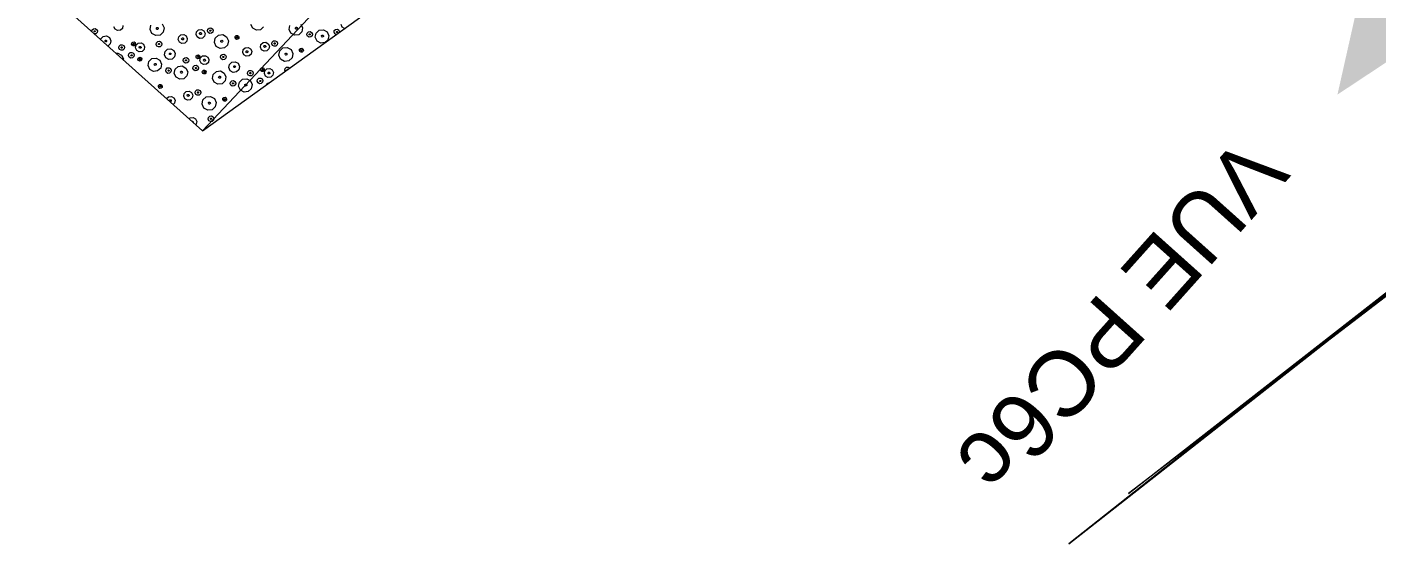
# Model space of a CAD drawing. Header units: metres. Extents: x -2858 to 512, y -1995 to 1252.
# Drawn here: x -957.18 to -919.05, y -933.56 to -918.96 of the extents above; entities that cross this region are included whole.
import ezdxf
from ezdxf.enums import TextEntityAlignment as Align

# ---------------------------------------------------------------- set-up
doc = ezdxf.new("R2010")
doc.units = ezdxf.units.M
for name, color, linetype in [('Calque commun', 7, 'Continuous'), ('Calque11', 7, 'Continuous'), ('Textes', 7, 'Continuous')]:
    doc.layers.add(name, color=color, linetype=linetype)
doc.styles.add('Arial32', font='arial.ttf', dxfattribs={"height": 1.84314})

# ---------------------------------------------------------------- blocks, each defined once
blk = doc.blocks.new('geometrebondepartleger')
at = {"layer": 'Calque11', "color": 7, "linetype": 'Continuous', "lineweight": 9}
blk.add_polyline3d([(109.303, 154.801, 79), (116.543, 153.491, 79), (137.209, 149.805, 79), (145.314, 148.376, 79), (151.456, 147.233, 79), (157.568, 146.073, 79), (174.591, 142.849, 79), (158.195, 145.801, 79), (170.264, 143.668, 79), (176.772, 142.544, 79), (161.47, 145.252, 79), (170.264, 143.668, 79)], dxfattribs=at)
blk = doc.blocks.new('pattern')
at = {"layer": 'Calque commun', "color": 54, "linetype": 'Continuous', "lineweight": 9}
for p, q in [((109.356, 106.19), (109.325, 106.118)), ((109.334, 106.271), (109.339, 106.267)), ((109.339, 106.267), (109.356, 106.19)), ((109.481, 106.176), (109.5, 106.221)), ((109.491, 106.128), (109.481, 106.176)), ((109.529, 106.095), (109.491, 106.128)), ((109.5, 106.221), (109.517, 106.231)), ((109.578, 106.09), (109.529, 106.095)), ((109.542, 106.174), (109.546, 106.183)), ((109.544, 106.164), (109.542, 106.174)), ((109.552, 106.157), (109.544, 106.164)), ((109.546, 106.183), (109.555, 106.189)), ((109.562, 106.156), (109.552, 106.157)), ((109.555, 106.189), (109.565, 106.188)), ((109.571, 106.161), (109.562, 106.156)), ((109.565, 106.188), (109.573, 106.181)), ((109.575, 106.171), (109.571, 106.161)), ((109.573, 106.181), (109.575, 106.171)), ((109.62, 106.115), (109.578, 106.09)), ((109.64, 106.161), (109.62, 106.115)), ((109.63, 106.206), (109.64, 106.161)), ((109.744, 105.962), (109.791, 106.071)), ((109.791, 106.071), (109.893, 106.131)), ((109.893, 106.131), (110.011, 106.12)), ((110.011, 106.12), (110.1, 106.041)), ((110.1, 106.041), (110.126, 105.925)), ((109.769, 105.846), (109.744, 105.962)), ((109.858, 105.767), (109.769, 105.846)), ((109.976, 105.756), (109.858, 105.767)), ((109.889, 105.947), (109.896, 105.963)), ((109.893, 105.931), (109.889, 105.947)), ((109.906, 105.919), (109.893, 105.931)), ((109.896, 105.963), (109.911, 105.972)), ((109.923, 105.917), (109.906, 105.919)), ((109.911, 105.972), (109.928, 105.971)), ((109.938, 105.926), (109.923, 105.917)), ((109.928, 105.971), (109.941, 105.959)), ((109.945, 105.942), (109.938, 105.926)), ((109.941, 105.959), (109.945, 105.942)), ((110.079, 105.816), (109.976, 105.756)), ((110.047, 105.649), (110.067, 105.695)), ((110.058, 105.601), (110.047, 105.649)), ((110.067, 105.695), (110.109, 105.72)), ((110.126, 105.925), (110.079, 105.816)), ((110.109, 105.72), (110.158, 105.715)), ((110.109, 105.644), (110.113, 105.654)), ((110.111, 105.634), (110.109, 105.644)), ((110.119, 105.627), (110.111, 105.634)), ((110.113, 105.654), (110.122, 105.659)), ((110.13, 105.626), (110.119, 105.627)), ((110.122, 105.659), (110.133, 105.658)), ((110.138, 105.631), (110.13, 105.626)), ((110.133, 105.658), (110.14, 105.651)), ((110.143, 105.641), (110.138, 105.631)), ((110.14, 105.651), (110.143, 105.641)), ((110.158, 105.715), (110.195, 105.682)), ((110.206, 105.634), (110.187, 105.589)), ((110.195, 105.682), (110.206, 105.634)), ((110.558, 105.774), (110.572, 105.806)), ((110.566, 105.74), (110.558, 105.774)), ((110.592, 105.717), (110.566, 105.74)), ((110.572, 105.806), (110.602, 105.823)), ((110.626, 105.714), (110.592, 105.717)), ((110.596, 105.771), (110.6, 105.781)), ((110.598, 105.761), (110.596, 105.771)), ((110.606, 105.754), (110.598, 105.761)), ((110.6, 105.781), (110.609, 105.786)), ((110.602, 105.823), (110.636, 105.82)), ((110.616, 105.753), (110.606, 105.754)), ((110.609, 105.786), (110.619, 105.785)), ((110.625, 105.758), (110.616, 105.753)), ((110.619, 105.785), (110.627, 105.778)), ((110.629, 105.768), (110.625, 105.758)), ((110.656, 105.731), (110.626, 105.714)), ((110.627, 105.778), (110.629, 105.768)), ((110.636, 105.82), (110.662, 105.797)), ((110.67, 105.763), (110.656, 105.731)), ((110.662, 105.797), (110.67, 105.763)), ((110.795, 105.538), (110.844, 105.651)), ((110.844, 105.651), (110.95, 105.714)), ((110.95, 105.714), (111.073, 105.702)), ((111.073, 105.702), (111.166, 105.621)), ((111.203, 105.855), (111.205, 105.86)), ((111.214, 105.807), (111.203, 105.855)), ((111.251, 105.774), (111.214, 105.807)), ((111.3, 105.769), (111.251, 105.774)), ((111.268, 105.84), (111.266, 105.846)), ((111.275, 105.833), (111.268, 105.84)), ((111.286, 105.832), (111.275, 105.833)), ((111.295, 105.837), (111.286, 105.832)), ((111.296, 105.84), (111.295, 105.837)), ((111.343, 105.795), (111.3, 105.769)), ((111.356, 105.826), (111.343, 105.795)), ((111.608, 105.596), (111.676, 105.636)), ((111.676, 105.636), (111.755, 105.629)), ((111.755, 105.629), (111.815, 105.576)), ((111.911, 105.701), (111.91, 105.704)), ((111.937, 105.678), (111.911, 105.701)), ((111.971, 105.675), (111.937, 105.678)), ((111.991, 105.687), (111.971, 105.675)), ((110.095, 105.568), (110.058, 105.601)), ((110.072, 105.264), (110.119, 105.373)), ((110.144, 105.563), (110.095, 105.568)), ((110.119, 105.373), (110.221, 105.433)), ((110.187, 105.589), (110.144, 105.563)), ((110.217, 105.25), (110.224, 105.265)), ((110.221, 105.233), (110.217, 105.25)), ((110.221, 105.433), (110.34, 105.422)), ((110.224, 105.265), (110.239, 105.274)), ((110.239, 105.274), (110.256, 105.273)), ((110.256, 105.273), (110.269, 105.261)), ((110.269, 105.261), (110.273, 105.244)), ((110.34, 105.422), (110.428, 105.343)), ((110.428, 105.343), (110.454, 105.227)), ((110.821, 105.417), (110.795, 105.538)), ((110.914, 105.335), (110.821, 105.417)), ((111.037, 105.324), (110.914, 105.335)), ((110.956, 105.522), (110.963, 105.538)), ((110.96, 105.505), (110.956, 105.522)), ((110.972, 105.494), (110.96, 105.505)), ((110.963, 105.538), (110.978, 105.547)), ((110.99, 105.492), (110.972, 105.494)), ((110.978, 105.547), (110.995, 105.545)), ((111.005, 105.501), (110.99, 105.492)), ((110.995, 105.545), (111.008, 105.534)), ((111.011, 105.517), (111.005, 105.501)), ((111.008, 105.534), (111.011, 105.517)), ((111.144, 105.387), (111.037, 105.324)), ((111.193, 105.5), (111.144, 105.387)), ((111.166, 105.621), (111.193, 105.5)), ((111.577, 105.523), (111.608, 105.596)), ((111.594, 105.446), (111.577, 105.523)), ((111.653, 105.394), (111.594, 105.446)), ((111.732, 105.386), (111.653, 105.394)), ((111.677, 105.516), (111.684, 105.531)), ((111.681, 105.499), (111.677, 105.516)), ((111.694, 105.487), (111.681, 105.499)), ((111.684, 105.531), (111.699, 105.54)), ((111.711, 105.486), (111.694, 105.487)), ((111.699, 105.54), (111.716, 105.539)), ((111.701, 105.318), (111.715, 105.349)), ((111.708, 105.284), (111.701, 105.318)), ((111.734, 105.261), (111.708, 105.284)), ((111.726, 105.494), (111.711, 105.486)), ((111.715, 105.349), (111.744, 105.367)), ((111.716, 105.539), (111.729, 105.527)), ((111.733, 105.51), (111.726, 105.494)), ((111.729, 105.527), (111.733, 105.51)), ((111.8, 105.426), (111.732, 105.386)), ((111.769, 105.258), (111.734, 105.261)), ((111.737, 105.317), (111.741, 105.327)), ((111.739, 105.307), (111.737, 105.317)), ((111.747, 105.3), (111.739, 105.307)), ((111.741, 105.327), (111.75, 105.332)), ((111.744, 105.367), (111.779, 105.364)), ((111.757, 105.299), (111.747, 105.3)), ((111.75, 105.332), (111.76, 105.331)), ((111.766, 105.305), (111.757, 105.299)), ((111.76, 105.331), (111.768, 105.324)), ((111.77, 105.314), (111.766, 105.305)), ((111.768, 105.324), (111.77, 105.314)), ((111.799, 105.275), (111.769, 105.258)), ((111.779, 105.364), (111.805, 105.341)), ((111.812, 105.307), (111.799, 105.275)), ((111.832, 105.499), (111.8, 105.426)), ((111.805, 105.341), (111.812, 105.307)), ((111.815, 105.576), (111.832, 105.499)), ((111.956, 105.485), (111.976, 105.53)), ((111.967, 105.437), (111.956, 105.485)), ((112.004, 105.404), (111.967, 105.437)), ((111.976, 105.53), (112.019, 105.555)), ((112.053, 105.399), (112.004, 105.404)), ((112.017, 105.483), (112.021, 105.492)), ((112.02, 105.472), (112.017, 105.483)), ((112.019, 105.555), (112.068, 105.551)), ((112.027, 105.466), (112.02, 105.472)), ((112.021, 105.492), (112.03, 105.497)), ((112.038, 105.465), (112.027, 105.466)), ((112.03, 105.497), (112.041, 105.496)), ((112.047, 105.47), (112.038, 105.465)), ((112.041, 105.496), (112.048, 105.49)), ((112.051, 105.479), (112.047, 105.47)), ((112.048, 105.49), (112.051, 105.479)), ((112.096, 105.424), (112.053, 105.399)), ((112.068, 105.551), (112.105, 105.518)), ((112.116, 105.47), (112.096, 105.424)), ((112.105, 105.518), (112.116, 105.47)), ((112.219, 105.271), (112.266, 105.379)), ((112.245, 105.155), (112.219, 105.271)), ((112.266, 105.379), (112.369, 105.44)), ((112.365, 105.256), (112.371, 105.272)), ((112.368, 105.239), (112.365, 105.256)), ((112.369, 105.44), (112.487, 105.428)), ((112.371, 105.272), (112.386, 105.281)), ((112.386, 105.281), (112.404, 105.279)), ((112.404, 105.279), (112.417, 105.268)), ((112.42, 105.251), (112.413, 105.235)), ((112.417, 105.268), (112.42, 105.251)), ((112.487, 105.428), (112.576, 105.35)), ((112.576, 105.35), (112.602, 105.234)), ((110.234, 105.221), (110.221, 105.233)), ((110.251, 105.22), (110.234, 105.221)), ((110.266, 105.228), (110.251, 105.22)), ((110.273, 105.244), (110.266, 105.228)), ((110.407, 105.118), (110.305, 105.058)), ((110.454, 105.227), (110.407, 105.118)), ((110.896, 105.084), (110.916, 105.13)), ((110.907, 105.036), (110.896, 105.084)), ((110.944, 105.003), (110.907, 105.036)), ((110.916, 105.13), (110.959, 105.155)), ((110.993, 104.999), (110.944, 105.003)), ((110.959, 105.155), (111.008, 105.15)), ((110.959, 105.079), (110.963, 105.089)), ((110.961, 105.069), (110.959, 105.079)), ((110.969, 105.062), (110.961, 105.069)), ((110.963, 105.089), (110.972, 105.094)), ((110.979, 105.061), (110.969, 105.062)), ((110.972, 105.094), (110.982, 105.093)), ((110.988, 105.066), (110.979, 105.061)), ((110.982, 105.093), (110.99, 105.086)), ((110.992, 105.076), (110.988, 105.066)), ((110.99, 105.086), (110.992, 105.076)), ((111.036, 105.024), (110.993, 104.999)), ((111.008, 105.15), (111.045, 105.117)), ((111.056, 105.069), (111.036, 105.024)), ((111.045, 105.117), (111.056, 105.069)), ((111.1, 104.947), (111.131, 105.019)), ((111.117, 104.87), (111.1, 104.947)), ((111.176, 104.817), (111.117, 104.87)), ((111.131, 105.019), (111.199, 105.06)), ((111.193, 104.929), (111.2, 104.945)), ((111.196, 104.912), (111.193, 104.929)), ((111.209, 104.901), (111.196, 104.912)), ((111.199, 105.06), (111.278, 105.052)), ((111.2, 104.945), (111.214, 104.954)), ((111.227, 104.899), (111.209, 104.901)), ((111.214, 104.954), (111.232, 104.952)), ((111.242, 104.908), (111.227, 104.899)), ((111.232, 104.952), (111.245, 104.941)), ((111.248, 104.924), (111.242, 104.908)), ((111.245, 104.941), (111.248, 104.924)), ((111.278, 105.052), (111.337, 105)), ((111.355, 104.922), (111.323, 104.85)), ((111.337, 105), (111.355, 104.922)), ((111.978, 105.133), (111.998, 105.178)), ((111.989, 105.085), (111.978, 105.133)), ((112.026, 105.052), (111.989, 105.085)), ((111.998, 105.178), (112.041, 105.203)), ((112.075, 105.047), (112.026, 105.052)), ((112.041, 105.203), (112.09, 105.199)), ((112.041, 105.128), (112.045, 105.137)), ((112.043, 105.118), (112.041, 105.128)), ((112.051, 105.111), (112.043, 105.118)), ((112.045, 105.137), (112.054, 105.143)), ((112.061, 105.11), (112.051, 105.111)), ((112.054, 105.143), (112.064, 105.142)), ((112.07, 105.115), (112.061, 105.11)), ((112.064, 105.142), (112.072, 105.135)), ((112.074, 105.125), (112.07, 105.115)), ((112.072, 105.135), (112.074, 105.125)), ((112.118, 105.072), (112.075, 105.047)), ((112.09, 105.199), (112.127, 105.166)), ((112.138, 105.118), (112.118, 105.072)), ((112.127, 105.166), (112.138, 105.118)), ((112.334, 105.076), (112.245, 105.155)), ((112.452, 105.065), (112.334, 105.076)), ((112.381, 105.228), (112.368, 105.239)), ((112.398, 105.226), (112.381, 105.228)), ((112.413, 105.235), (112.398, 105.226)), ((112.554, 105.125), (112.452, 105.065)), ((112.523, 104.958), (112.542, 105.003)), ((112.533, 104.91), (112.523, 104.958)), ((112.57, 104.877), (112.533, 104.91)), ((112.542, 105.003), (112.585, 105.029)), ((112.602, 105.234), (112.554, 105.125)), ((112.62, 104.872), (112.57, 104.877)), ((112.585, 105.029), (112.634, 105.024)), ((112.585, 104.953), (112.589, 104.962)), ((112.587, 104.943), (112.585, 104.953)), ((112.595, 104.936), (112.587, 104.943)), ((112.589, 104.962), (112.598, 104.968)), ((112.605, 104.935), (112.595, 104.936)), ((112.598, 104.968), (112.608, 104.967)), ((112.614, 104.94), (112.605, 104.935)), ((112.608, 104.967), (112.616, 104.96)), ((112.618, 104.95), (112.614, 104.94)), ((112.616, 104.96), (112.618, 104.95)), ((112.662, 104.897), (112.62, 104.872)), ((112.634, 105.024), (112.671, 104.991)), ((112.682, 104.943), (112.662, 104.897)), ((112.671, 104.991), (112.682, 104.943)), ((113.034, 105.083), (113.048, 105.114)), ((113.041, 105.049), (113.034, 105.083)), ((113.067, 105.026), (113.041, 105.049)), ((113.048, 105.114), (113.077, 105.132)), ((113.102, 105.023), (113.067, 105.026)), ((113.072, 105.08), (113.076, 105.089)), ((113.074, 105.07), (113.072, 105.08)), ((113.082, 105.063), (113.074, 105.07)), ((113.076, 105.089), (113.085, 105.095)), ((113.077, 105.132), (113.112, 105.129)), ((113.092, 105.062), (113.082, 105.063)), ((113.085, 105.095), (113.095, 105.094)), ((113.101, 105.067), (113.092, 105.062)), ((113.095, 105.094), (113.103, 105.087)), ((113.105, 105.077), (113.101, 105.067)), ((113.132, 105.04), (113.102, 105.023)), ((113.103, 105.087), (113.105, 105.077)), ((113.112, 105.129), (113.138, 105.106)), ((113.145, 105.072), (113.132, 105.04)), ((113.138, 105.106), (113.145, 105.072)), ((113.27, 104.847), (113.319, 104.96)), ((113.319, 104.96), (113.426, 105.023)), ((113.426, 105.023), (113.549, 105.011)), ((113.549, 105.011), (113.642, 104.929)), ((113.642, 104.929), (113.668, 104.809)), ((113.679, 105.164), (113.698, 105.209)), ((113.689, 105.116), (113.679, 105.164)), ((113.727, 105.083), (113.689, 105.116)), ((113.698, 105.209), (113.741, 105.234)), ((113.776, 105.078), (113.727, 105.083)), ((113.741, 105.234), (113.79, 105.23)), ((113.741, 105.159), (113.745, 105.168)), ((113.743, 105.149), (113.741, 105.159)), ((113.751, 105.142), (113.743, 105.149)), ((113.745, 105.168), (113.754, 105.174)), ((113.761, 105.141), (113.751, 105.142)), ((113.754, 105.174), (113.764, 105.173)), ((113.77, 105.146), (113.761, 105.141)), ((113.764, 105.173), (113.772, 105.166)), ((113.774, 105.156), (113.77, 105.146)), ((113.772, 105.166), (113.774, 105.156)), ((113.818, 105.103), (113.776, 105.078)), ((113.79, 105.23), (113.827, 105.197)), ((113.838, 105.149), (113.818, 105.103)), ((113.827, 105.197), (113.838, 105.149)), ((114.053, 104.832), (114.084, 104.905)), ((114.084, 104.905), (114.152, 104.945)), ((114.152, 104.945), (114.17, 104.943)), ((110.835, 104.535), (110.954, 104.523)), ((110.954, 104.523), (111.043, 104.445)), ((111.255, 104.81), (111.176, 104.817)), ((111.323, 104.85), (111.255, 104.81)), ((111.54, 104.669), (111.572, 104.742)), ((111.557, 104.592), (111.54, 104.669)), ((111.617, 104.54), (111.557, 104.592)), ((111.572, 104.742), (111.64, 104.782)), ((111.696, 104.532), (111.617, 104.54)), ((111.64, 104.782), (111.719, 104.774)), ((111.641, 104.653), (111.648, 104.669)), ((111.644, 104.636), (111.641, 104.653)), ((111.657, 104.625), (111.644, 104.636)), ((111.648, 104.669), (111.662, 104.678)), ((111.675, 104.623), (111.657, 104.625)), ((111.662, 104.678), (111.68, 104.676)), ((111.69, 104.632), (111.675, 104.623)), ((111.68, 104.676), (111.693, 104.665)), ((111.696, 104.648), (111.69, 104.632)), ((111.693, 104.665), (111.696, 104.648)), ((111.764, 104.572), (111.696, 104.532)), ((111.719, 104.774), (111.778, 104.722)), ((111.795, 104.645), (111.764, 104.572)), ((111.778, 104.722), (111.795, 104.645)), ((112.08, 104.684), (112.117, 104.771)), ((112.1, 104.592), (112.08, 104.684)), ((112.171, 104.529), (112.1, 104.592)), ((112.117, 104.771), (112.199, 104.82)), ((112.266, 104.52), (112.171, 104.529)), ((112.196, 104.673), (112.201, 104.686)), ((112.199, 104.659), (112.196, 104.673)), ((112.199, 104.82), (112.294, 104.811)), ((112.209, 104.65), (112.199, 104.659)), ((112.201, 104.686), (112.213, 104.693)), ((112.223, 104.649), (112.209, 104.65)), ((112.213, 104.693), (112.227, 104.691)), ((112.235, 104.656), (112.223, 104.649)), ((112.227, 104.691), (112.237, 104.682)), ((112.24, 104.669), (112.235, 104.656)), ((112.237, 104.682), (112.24, 104.669)), ((112.348, 104.568), (112.266, 104.52)), ((112.294, 104.811), (112.365, 104.748)), ((112.385, 104.655), (112.348, 104.568)), ((112.365, 104.748), (112.385, 104.655)), ((112.548, 104.573), (112.595, 104.681)), ((112.573, 104.457), (112.548, 104.573)), ((112.595, 104.681), (112.697, 104.742)), ((112.693, 104.558), (112.7, 104.574)), ((112.697, 104.541), (112.693, 104.558)), ((112.697, 104.742), (112.815, 104.731)), ((112.71, 104.53), (112.697, 104.541)), ((112.7, 104.574), (112.715, 104.583)), ((112.727, 104.528), (112.71, 104.53)), ((112.715, 104.583), (112.732, 104.581)), ((112.742, 104.537), (112.727, 104.528)), ((112.732, 104.581), (112.745, 104.57)), ((112.749, 104.553), (112.742, 104.537)), ((112.745, 104.57), (112.749, 104.553)), ((112.815, 104.731), (112.904, 104.652)), ((112.93, 104.536), (112.883, 104.427)), ((112.904, 104.652), (112.93, 104.536)), ((113.297, 104.726), (113.27, 104.847)), ((113.39, 104.644), (113.297, 104.726)), ((113.513, 104.632), (113.39, 104.644)), ((113.431, 104.831), (113.438, 104.847)), ((113.435, 104.814), (113.431, 104.831)), ((113.448, 104.803), (113.435, 104.814)), ((113.438, 104.847), (113.453, 104.856)), ((113.465, 104.801), (113.448, 104.803)), ((113.453, 104.856), (113.47, 104.854)), ((113.48, 104.81), (113.465, 104.801)), ((113.47, 104.854), (113.483, 104.843)), ((113.487, 104.826), (113.48, 104.81)), ((113.483, 104.843), (113.487, 104.826)), ((113.619, 104.695), (113.513, 104.632)), ((113.668, 104.809), (113.619, 104.695)), ((114.07, 104.755), (114.053, 104.832)), ((114.129, 104.703), (114.07, 104.755)), ((114.17, 104.699), (114.129, 104.703)), ((114.153, 104.824), (114.16, 104.84)), ((114.157, 104.808), (114.153, 104.824)), ((114.17, 104.796), (114.157, 104.808)), ((114.16, 104.84), (114.17, 104.847)), ((114.17, 104.796), (114.17, 104.796)), ((111.068, 104.329), (111.021, 104.22)), ((111.043, 104.445), (111.068, 104.329)), ((111.501, 104.177), (111.515, 104.209)), ((111.508, 104.144), (111.501, 104.177)), ((111.534, 104.121), (111.508, 104.144)), ((111.515, 104.209), (111.544, 104.227)), ((111.569, 104.118), (111.534, 104.121)), ((111.539, 104.175), (111.543, 104.184)), ((111.541, 104.165), (111.539, 104.175)), ((111.549, 104.158), (111.541, 104.165)), ((111.543, 104.184), (111.552, 104.189)), ((111.544, 104.227), (111.579, 104.224)), ((111.559, 104.157), (111.549, 104.158)), ((111.552, 104.189), (111.562, 104.188)), ((111.568, 104.162), (111.559, 104.157)), ((111.562, 104.188), (111.57, 104.182)), ((111.572, 104.171), (111.568, 104.162)), ((111.598, 104.135), (111.569, 104.118)), ((111.57, 104.182), (111.572, 104.171)), ((111.579, 104.224), (111.605, 104.201)), ((111.612, 104.167), (111.598, 104.135)), ((111.605, 104.201), (111.612, 104.167)), ((111.786, 104.055), (111.893, 104.118)), ((111.893, 104.118), (112.016, 104.106)), ((112.016, 104.106), (112.108, 104.024)), ((112.146, 104.259), (112.165, 104.304)), ((112.156, 104.21), (112.146, 104.259)), ((112.193, 104.178), (112.156, 104.21)), ((112.165, 104.304), (112.208, 104.329)), ((112.243, 104.173), (112.193, 104.178)), ((112.208, 104.329), (112.257, 104.325)), ((112.208, 104.254), (112.212, 104.263)), ((112.21, 104.243), (112.208, 104.254)), ((112.218, 104.237), (112.21, 104.243)), ((112.212, 104.263), (112.221, 104.268)), ((112.228, 104.236), (112.218, 104.237)), ((112.221, 104.268), (112.231, 104.267)), ((112.237, 104.241), (112.228, 104.236)), ((112.231, 104.267), (112.239, 104.261)), ((112.241, 104.25), (112.237, 104.241)), ((112.239, 104.261), (112.241, 104.25)), ((112.285, 104.198), (112.243, 104.173)), ((112.257, 104.325), (112.294, 104.292)), ((112.305, 104.244), (112.285, 104.198)), ((112.294, 104.292), (112.305, 104.244)), ((112.662, 104.378), (112.573, 104.457)), ((112.781, 104.367), (112.662, 104.378)), ((112.883, 104.427), (112.781, 104.367)), ((112.846, 104.139), (112.86, 104.171)), ((112.853, 104.105), (112.846, 104.139)), ((112.879, 104.082), (112.853, 104.105)), ((112.86, 104.171), (112.889, 104.188)), ((112.885, 104.136), (112.889, 104.146)), ((112.887, 104.126), (112.885, 104.136)), ((112.895, 104.119), (112.887, 104.126)), ((112.889, 104.188), (112.924, 104.185)), ((112.889, 104.146), (112.898, 104.151)), ((112.906, 104.118), (112.895, 104.119)), ((112.898, 104.151), (112.909, 104.15)), ((112.915, 104.123), (112.906, 104.118)), ((112.909, 104.15), (112.916, 104.143)), ((112.919, 104.133), (112.915, 104.123)), ((112.916, 104.143), (112.919, 104.133)), ((112.924, 104.185), (112.95, 104.162)), ((112.957, 104.128), (112.944, 104.096)), ((112.95, 104.162), (112.957, 104.128)), ((113.372, 104.393), (113.392, 104.439)), ((113.383, 104.345), (113.372, 104.393)), ((113.42, 104.312), (113.383, 104.345)), ((113.392, 104.439), (113.434, 104.464)), ((113.469, 104.307), (113.42, 104.312)), ((113.434, 104.464), (113.484, 104.459)), ((113.434, 104.388), (113.438, 104.398)), ((113.437, 104.378), (113.434, 104.388)), ((113.444, 104.371), (113.437, 104.378)), ((113.438, 104.398), (113.447, 104.403)), ((113.455, 104.37), (113.444, 104.371)), ((113.447, 104.403), (113.458, 104.402)), ((113.464, 104.375), (113.455, 104.37)), ((113.458, 104.402), (113.465, 104.395)), ((113.468, 104.385), (113.464, 104.375)), ((113.465, 104.395), (113.468, 104.385)), ((113.512, 104.333), (113.469, 104.307)), ((113.484, 104.459), (113.521, 104.426)), ((113.531, 104.378), (113.512, 104.333)), ((113.521, 104.426), (113.531, 104.378)), ((113.575, 104.256), (113.607, 104.328)), ((113.593, 104.178), (113.575, 104.256)), ((113.652, 104.126), (113.593, 104.178)), ((113.607, 104.328), (113.675, 104.368)), ((113.731, 104.119), (113.652, 104.126)), ((113.668, 104.238), (113.675, 104.254)), ((113.672, 104.221), (113.668, 104.238)), ((113.685, 104.21), (113.672, 104.221)), ((113.675, 104.368), (113.754, 104.361)), ((113.675, 104.254), (113.69, 104.263)), ((113.702, 104.208), (113.685, 104.21)), ((113.69, 104.263), (113.707, 104.261)), ((113.717, 104.217), (113.702, 104.208)), ((113.707, 104.261), (113.72, 104.25)), ((113.724, 104.233), (113.717, 104.217)), ((113.72, 104.25), (113.724, 104.233)), ((113.799, 104.159), (113.731, 104.119)), ((113.754, 104.361), (113.813, 104.309)), ((113.83, 104.231), (113.799, 104.159)), ((113.813, 104.309), (113.83, 104.231)), ((111.737, 103.941), (111.786, 104.055)), ((111.764, 103.821), (111.737, 103.941)), ((111.857, 103.739), (111.764, 103.821)), ((111.98, 103.727), (111.857, 103.739)), ((111.898, 103.926), (111.905, 103.942)), ((111.902, 103.909), (111.898, 103.926)), ((111.915, 103.897), (111.902, 103.909)), ((111.905, 103.942), (111.92, 103.95)), ((111.932, 103.896), (111.915, 103.897)), ((111.92, 103.95), (111.937, 103.949)), ((111.947, 103.905), (111.932, 103.896)), ((111.937, 103.949), (111.95, 103.937)), ((111.954, 103.92), (111.947, 103.905)), ((111.95, 103.937), (111.954, 103.92)), ((112.086, 103.79), (111.98, 103.727)), ((112.135, 103.904), (112.086, 103.79)), ((112.108, 104.024), (112.135, 103.904)), ((112.519, 103.927), (112.551, 103.999)), ((112.537, 103.85), (112.519, 103.927)), ((112.596, 103.797), (112.537, 103.85)), ((112.551, 103.999), (112.619, 104.04)), ((112.675, 103.79), (112.596, 103.797)), ((112.619, 104.04), (112.698, 104.032)), ((112.62, 103.919), (112.626, 103.935)), ((112.623, 103.902), (112.62, 103.919)), ((112.636, 103.891), (112.623, 103.902)), ((112.626, 103.935), (112.641, 103.944)), ((112.654, 103.889), (112.636, 103.891)), ((112.641, 103.944), (112.659, 103.942)), ((112.643, 103.721), (112.657, 103.753)), ((112.651, 103.687), (112.643, 103.721)), ((112.668, 103.898), (112.654, 103.889)), ((112.657, 103.753), (112.687, 103.771)), ((112.659, 103.942), (112.672, 103.931)), ((112.675, 103.914), (112.668, 103.898)), ((112.672, 103.931), (112.675, 103.914)), ((112.743, 103.83), (112.675, 103.79)), ((112.679, 103.721), (112.683, 103.73)), ((112.681, 103.711), (112.679, 103.721)), ((112.683, 103.73), (112.692, 103.736)), ((112.687, 103.771), (112.721, 103.767)), ((112.692, 103.736), (112.702, 103.735)), ((112.698, 104.032), (112.757, 103.98)), ((112.702, 103.735), (112.71, 103.728)), ((112.71, 103.728), (112.712, 103.718)), ((112.721, 103.767), (112.747, 103.744)), ((112.774, 103.903), (112.743, 103.83)), ((112.747, 103.744), (112.755, 103.711)), ((112.757, 103.98), (112.774, 103.903)), ((112.914, 104.079), (112.879, 104.082)), ((112.899, 103.888), (112.919, 103.934)), ((112.91, 103.84), (112.899, 103.888)), ((112.947, 103.807), (112.91, 103.84)), ((112.944, 104.096), (112.914, 104.079)), ((112.919, 103.934), (112.961, 103.959)), ((112.996, 103.803), (112.947, 103.807)), ((112.96, 103.886), (112.964, 103.896)), ((112.962, 103.876), (112.96, 103.886)), ((112.961, 103.959), (113.01, 103.954)), ((112.97, 103.869), (112.962, 103.876)), ((112.964, 103.896), (112.973, 103.901)), ((112.98, 103.868), (112.97, 103.869)), ((112.973, 103.901), (112.983, 103.9)), ((112.989, 103.874), (112.98, 103.868)), ((112.983, 103.9), (112.991, 103.893)), ((112.993, 103.883), (112.989, 103.874)), ((112.991, 103.893), (112.993, 103.883)), ((113.038, 103.828), (112.996, 103.803)), ((113.01, 103.954), (113.047, 103.922)), ((113.058, 103.873), (113.038, 103.828)), ((113.047, 103.922), (113.058, 103.873)), ((113.162, 103.674), (113.209, 103.783)), ((113.209, 103.783), (113.311, 103.843)), ((113.311, 103.843), (113.429, 103.832)), ((113.429, 103.832), (113.518, 103.754)), ((113.518, 103.754), (113.544, 103.638)), ((114.016, 103.978), (114.047, 104.051)), ((114.033, 103.901), (114.016, 103.978)), ((114.092, 103.848), (114.033, 103.901)), ((114.047, 104.051), (114.116, 104.091)), ((114.17, 103.841), (114.092, 103.848)), ((114.116, 104.091), (114.17, 104.086)), ((114.116, 103.962), (114.123, 103.978)), ((114.12, 103.945), (114.116, 103.962)), ((114.133, 103.934), (114.12, 103.945)), ((114.123, 103.978), (114.138, 103.987)), ((114.15, 103.932), (114.133, 103.934)), ((114.138, 103.987), (114.155, 103.985)), ((114.165, 103.941), (114.15, 103.932)), ((114.155, 103.985), (114.168, 103.974)), ((114.17, 103.953), (114.165, 103.941)), ((114.168, 103.974), (114.17, 103.965)), ((111.839, 103.488), (111.859, 103.533)), ((111.85, 103.44), (111.839, 103.488)), ((111.887, 103.407), (111.85, 103.44)), ((111.859, 103.533), (111.901, 103.558)), ((111.936, 103.402), (111.887, 103.407)), ((111.901, 103.558), (111.95, 103.554)), ((111.901, 103.483), (111.905, 103.492)), ((111.903, 103.473), (111.901, 103.483)), ((111.911, 103.466), (111.903, 103.473)), ((111.905, 103.492), (111.914, 103.498)), ((111.922, 103.465), (111.911, 103.466)), ((111.914, 103.498), (111.925, 103.497)), ((111.93, 103.47), (111.922, 103.465)), ((111.925, 103.497), (111.932, 103.49)), ((111.935, 103.48), (111.93, 103.47)), ((111.932, 103.49), (111.935, 103.48)), ((111.979, 103.427), (111.936, 103.402)), ((111.95, 103.554), (111.987, 103.521)), ((111.998, 103.473), (111.979, 103.427)), ((111.987, 103.521), (111.998, 103.473)), ((112.042, 103.35), (112.074, 103.423)), ((112.059, 103.273), (112.042, 103.35)), ((112.074, 103.423), (112.142, 103.463)), ((112.135, 103.333), (112.142, 103.349)), ((112.142, 103.463), (112.221, 103.456)), ((112.142, 103.349), (112.157, 103.358)), ((112.157, 103.358), (112.174, 103.356)), ((112.174, 103.356), (112.187, 103.345)), ((112.187, 103.345), (112.191, 103.328)), ((112.221, 103.456), (112.28, 103.403)), ((112.28, 103.403), (112.297, 103.326)), ((112.677, 103.665), (112.651, 103.687)), ((112.711, 103.661), (112.677, 103.665)), ((112.689, 103.704), (112.681, 103.711)), ((112.699, 103.703), (112.689, 103.704)), ((112.708, 103.708), (112.699, 103.703)), ((112.712, 103.718), (112.708, 103.708)), ((112.741, 103.679), (112.711, 103.661)), ((112.755, 103.711), (112.741, 103.679)), ((112.921, 103.537), (112.94, 103.582)), ((112.932, 103.488), (112.921, 103.537)), ((112.969, 103.456), (112.932, 103.488)), ((112.94, 103.582), (112.983, 103.607)), ((113.018, 103.451), (112.969, 103.456)), ((112.983, 103.607), (113.032, 103.602)), ((112.983, 103.531), (112.987, 103.541)), ((112.985, 103.521), (112.983, 103.531)), ((112.993, 103.514), (112.985, 103.521)), ((112.987, 103.541), (112.996, 103.546)), ((113.003, 103.514), (112.993, 103.514)), ((112.996, 103.546), (113.006, 103.545)), ((113.012, 103.519), (113.003, 103.514)), ((113.006, 103.545), (113.014, 103.538)), ((113.016, 103.528), (113.012, 103.519)), ((113.014, 103.538), (113.016, 103.528)), ((113.06, 103.476), (113.018, 103.451)), ((113.032, 103.602), (113.069, 103.57)), ((113.08, 103.521), (113.06, 103.476)), ((113.069, 103.57), (113.08, 103.521)), ((113.188, 103.558), (113.162, 103.674)), ((113.276, 103.48), (113.188, 103.558)), ((113.395, 103.469), (113.276, 103.48)), ((113.307, 103.66), (113.314, 103.676)), ((113.311, 103.643), (113.307, 103.66)), ((113.324, 103.632), (113.311, 103.643)), ((113.314, 103.676), (113.329, 103.685)), ((113.341, 103.63), (113.324, 103.632)), ((113.329, 103.685), (113.346, 103.683)), ((113.356, 103.639), (113.341, 103.63)), ((113.346, 103.683), (113.359, 103.672)), ((113.363, 103.655), (113.356, 103.639)), ((113.359, 103.672), (113.363, 103.655)), ((113.497, 103.529), (113.395, 103.469)), ((113.465, 103.362), (113.485, 103.407)), ((113.476, 103.313), (113.465, 103.362)), ((113.485, 103.407), (113.527, 103.432)), ((113.544, 103.638), (113.497, 103.529)), ((113.527, 103.432), (113.577, 103.427)), ((113.527, 103.357), (113.531, 103.366)), ((113.53, 103.346), (113.527, 103.357)), ((113.537, 103.34), (113.53, 103.346)), ((113.531, 103.366), (113.54, 103.371)), ((113.548, 103.339), (113.537, 103.34)), ((113.54, 103.371), (113.551, 103.37)), ((113.557, 103.344), (113.548, 103.339)), ((113.551, 103.37), (113.559, 103.363)), ((113.561, 103.353), (113.557, 103.344)), ((113.559, 103.363), (113.561, 103.353)), ((113.577, 103.427), (113.614, 103.395)), ((113.624, 103.346), (113.605, 103.301)), ((113.614, 103.395), (113.624, 103.346)), ((113.976, 103.486), (113.99, 103.518)), ((113.984, 103.453), (113.976, 103.486)), ((114.01, 103.43), (113.984, 103.453)), ((113.99, 103.518), (114.02, 103.536)), ((114.044, 103.426), (114.01, 103.43)), ((114.014, 103.483), (114.018, 103.493)), ((114.016, 103.473), (114.014, 103.483)), ((114.024, 103.466), (114.016, 103.473)), ((114.018, 103.493), (114.027, 103.498)), ((114.02, 103.536), (114.054, 103.532)), ((114.035, 103.465), (114.024, 103.466)), ((114.027, 103.498), (114.038, 103.497)), ((114.043, 103.471), (114.035, 103.465)), ((114.038, 103.497), (114.045, 103.49)), ((114.048, 103.48), (114.043, 103.471)), ((114.074, 103.444), (114.044, 103.426)), ((114.045, 103.49), (114.048, 103.48)), ((114.054, 103.532), (114.08, 103.509)), ((114.088, 103.476), (114.074, 103.444)), ((114.08, 103.509), (114.088, 103.476)), ((112.119, 103.221), (112.059, 103.273)), ((112.197, 103.213), (112.119, 103.221)), ((112.139, 103.316), (112.135, 103.333)), ((112.152, 103.305), (112.139, 103.316)), ((112.169, 103.303), (112.152, 103.305)), ((112.184, 103.312), (112.169, 103.303)), ((112.191, 103.328), (112.184, 103.312)), ((112.266, 103.254), (112.197, 103.213)), ((112.297, 103.326), (112.266, 103.254)), ((112.483, 103.073), (112.514, 103.145)), ((112.5, 102.996), (112.483, 103.073)), ((112.559, 102.943), (112.5, 102.996)), ((112.514, 103.145), (112.582, 103.186)), ((112.582, 103.186), (112.661, 103.178)), ((112.583, 103.057), (112.59, 103.073)), ((112.587, 103.04), (112.583, 103.057)), ((112.6, 103.029), (112.587, 103.04)), ((112.59, 103.073), (112.605, 103.082)), ((112.617, 103.027), (112.6, 103.029)), ((112.605, 103.082), (112.622, 103.08)), ((112.632, 103.036), (112.617, 103.027)), ((112.622, 103.08), (112.635, 103.069)), ((112.639, 103.052), (112.632, 103.036)), ((112.635, 103.069), (112.639, 103.052)), ((112.706, 102.976), (112.638, 102.936)), ((112.661, 103.178), (112.72, 103.126)), ((112.738, 103.049), (112.706, 102.976)), ((112.72, 103.126), (112.738, 103.049)), ((113.022, 103.088), (113.06, 103.175)), ((113.043, 102.995), (113.022, 103.088)), ((113.114, 102.932), (113.043, 102.995)), ((113.06, 103.175), (113.142, 103.223)), ((113.138, 103.077), (113.144, 103.089)), ((113.141, 103.063), (113.138, 103.077)), ((113.152, 103.054), (113.141, 103.063)), ((113.142, 103.223), (113.236, 103.214)), ((113.144, 103.089), (113.156, 103.096)), ((113.165, 103.053), (113.152, 103.054)), ((113.156, 103.096), (113.17, 103.095)), ((113.177, 103.06), (113.165, 103.053)), ((113.17, 103.095), (113.18, 103.086)), ((113.183, 103.072), (113.177, 103.06)), ((113.18, 103.086), (113.183, 103.072)), ((113.29, 102.972), (113.208, 102.923)), ((113.236, 103.214), (113.307, 103.151)), ((113.328, 103.059), (113.29, 102.972)), ((113.307, 103.151), (113.328, 103.059)), ((113.513, 103.281), (113.476, 103.313)), ((113.49, 102.976), (113.537, 103.085)), ((113.516, 102.86), (113.49, 102.976)), ((113.562, 103.276), (113.513, 103.281)), ((113.537, 103.085), (113.64, 103.145)), ((113.605, 103.301), (113.562, 103.276)), ((113.635, 102.962), (113.642, 102.978)), ((113.639, 102.945), (113.635, 102.962)), ((113.64, 103.145), (113.758, 103.134)), ((113.642, 102.978), (113.657, 102.987)), ((113.657, 102.987), (113.674, 102.985)), ((113.674, 102.985), (113.687, 102.974)), ((113.687, 102.974), (113.691, 102.957)), ((113.758, 103.134), (113.847, 103.056)), ((113.847, 103.056), (113.872, 102.94)), ((112.638, 102.936), (112.559, 102.943)), ((113.088, 102.662), (113.108, 102.708)), ((113.099, 102.614), (113.088, 102.662)), ((113.136, 102.581), (113.099, 102.614)), ((113.108, 102.708), (113.15, 102.733)), ((113.208, 102.923), (113.114, 102.932)), ((113.185, 102.577), (113.136, 102.581)), ((113.15, 102.733), (113.2, 102.728)), ((113.15, 102.657), (113.154, 102.667)), ((113.153, 102.647), (113.15, 102.657)), ((113.16, 102.64), (113.153, 102.647)), ((113.154, 102.667), (113.163, 102.672)), ((113.171, 102.639), (113.16, 102.64)), ((113.163, 102.672), (113.174, 102.671)), ((113.18, 102.645), (113.171, 102.639)), ((113.174, 102.671), (113.181, 102.664)), ((113.184, 102.654), (113.18, 102.645)), ((113.181, 102.664), (113.184, 102.654)), ((113.228, 102.602), (113.185, 102.577)), ((113.2, 102.728), (113.237, 102.695)), ((113.247, 102.647), (113.228, 102.602)), ((113.237, 102.695), (113.247, 102.647)), ((113.605, 102.782), (113.516, 102.86)), ((113.723, 102.771), (113.605, 102.782)), ((113.652, 102.934), (113.639, 102.945)), ((113.669, 102.932), (113.652, 102.934)), ((113.684, 102.941), (113.669, 102.932)), ((113.691, 102.957), (113.684, 102.941)), ((113.825, 102.831), (113.723, 102.771)), ((113.802, 102.574), (113.832, 102.592)), ((113.872, 102.94), (113.825, 102.831)), ((113.832, 102.592), (113.866, 102.588)), ((113.866, 102.588), (113.892, 102.566)), ((112.68, 102.345), (112.729, 102.459)), ((112.729, 102.459), (112.835, 102.521)), ((112.835, 102.521), (112.958, 102.51)), ((112.841, 102.329), (112.848, 102.345)), ((112.845, 102.313), (112.841, 102.329)), ((112.857, 102.301), (112.845, 102.313)), ((112.848, 102.345), (112.863, 102.354)), ((112.875, 102.299), (112.857, 102.301)), ((112.863, 102.354), (112.88, 102.352)), ((112.89, 102.308), (112.875, 102.299)), ((112.88, 102.352), (112.893, 102.341)), ((112.896, 102.324), (112.89, 102.308)), ((112.893, 102.341), (112.896, 102.324)), ((112.958, 102.51), (113.051, 102.428)), ((113.078, 102.307), (113.029, 102.194)), ((113.051, 102.428), (113.078, 102.307)), ((113.462, 102.331), (113.493, 102.403)), ((113.479, 102.253), (113.462, 102.331)), ((113.538, 102.201), (113.479, 102.253)), ((113.493, 102.403), (113.561, 102.443)), ((113.617, 102.193), (113.538, 102.201)), ((113.561, 102.443), (113.64, 102.436)), ((113.562, 102.323), (113.569, 102.339)), ((113.566, 102.306), (113.562, 102.323)), ((113.579, 102.294), (113.566, 102.306)), ((113.569, 102.339), (113.584, 102.348)), ((113.596, 102.293), (113.579, 102.294)), ((113.584, 102.348), (113.601, 102.346)), ((113.611, 102.302), (113.596, 102.293)), ((113.601, 102.346), (113.614, 102.334)), ((113.618, 102.318), (113.611, 102.302)), ((113.614, 102.334), (113.618, 102.318)), ((113.685, 102.234), (113.617, 102.193)), ((113.64, 102.436), (113.7, 102.383)), ((113.717, 102.306), (113.685, 102.234)), ((113.7, 102.383), (113.717, 102.306)), ((113.788, 102.542), (113.802, 102.574)), ((113.796, 102.509), (113.788, 102.542)), ((113.822, 102.486), (113.796, 102.509)), ((113.856, 102.482), (113.822, 102.486)), ((113.828, 102.54), (113.832, 102.549)), ((113.83, 102.53), (113.828, 102.54)), ((113.838, 102.523), (113.83, 102.53)), ((113.832, 102.549), (113.841, 102.554)), ((113.848, 102.522), (113.838, 102.523)), ((113.841, 102.554), (113.851, 102.553)), ((113.841, 102.292), (113.861, 102.337)), ((113.852, 102.244), (113.841, 102.292)), ((113.857, 102.527), (113.848, 102.522)), ((113.851, 102.553), (113.859, 102.547)), ((113.889, 102.211), (113.852, 102.244)), ((113.886, 102.5), (113.856, 102.482)), ((113.861, 102.536), (113.857, 102.527)), ((113.859, 102.547), (113.861, 102.536)), ((113.861, 102.337), (113.904, 102.363)), ((113.9, 102.532), (113.886, 102.5)), ((113.938, 102.206), (113.889, 102.211)), ((113.892, 102.566), (113.9, 102.532)), ((113.902, 102.29), (113.906, 102.299)), ((113.905, 102.28), (113.902, 102.29)), ((113.904, 102.363), (113.953, 102.358)), ((113.912, 102.273), (113.905, 102.28)), ((113.906, 102.299), (113.915, 102.305)), ((113.923, 102.272), (113.912, 102.273)), ((113.915, 102.305), (113.926, 102.304)), ((113.932, 102.277), (113.923, 102.272)), ((113.926, 102.304), (113.933, 102.297)), ((113.936, 102.287), (113.932, 102.277)), ((113.933, 102.297), (113.936, 102.287)), ((113.981, 102.232), (113.938, 102.206)), ((113.953, 102.358), (113.99, 102.325)), ((114.001, 102.277), (113.981, 102.232)), ((113.99, 102.325), (114.001, 102.277)), ((114.151, 102.187), (114.17, 102.198)), ((113.029, 102.194), (112.922, 102.131)), ((113.586, 102.125), (113.6, 102.157)), ((113.593, 102.091), (113.586, 102.125)), ((113.619, 102.068), (113.593, 102.091)), ((113.6, 102.157), (113.629, 102.174)), ((113.654, 102.065), (113.619, 102.068)), ((113.622, 102.125), (113.626, 102.134)), ((113.624, 102.114), (113.622, 102.125)), ((113.632, 102.107), (113.624, 102.114)), ((113.626, 102.134), (113.635, 102.139)), ((113.629, 102.174), (113.664, 102.171)), ((113.642, 102.107), (113.632, 102.107)), ((113.635, 102.139), (113.645, 102.138)), ((113.651, 102.112), (113.642, 102.107)), ((113.645, 102.138), (113.653, 102.131)), ((113.655, 102.121), (113.651, 102.112)), ((113.653, 102.131), (113.655, 102.121)), ((113.684, 102.082), (113.654, 102.065)), ((113.664, 102.171), (113.69, 102.148)), ((113.697, 102.114), (113.684, 102.082)), ((113.69, 102.148), (113.697, 102.114)), ((113.863, 101.94), (113.883, 101.986)), ((113.874, 101.892), (113.863, 101.94)), ((113.911, 101.859), (113.874, 101.892)), ((113.883, 101.986), (113.926, 102.011)), ((113.96, 101.855), (113.911, 101.859)), ((113.926, 102.011), (113.975, 102.006)), ((113.926, 101.935), (113.93, 101.945)), ((113.928, 101.925), (113.926, 101.935)), ((113.936, 101.918), (113.928, 101.925)), ((113.93, 101.945), (113.939, 101.95)), ((113.946, 101.917), (113.936, 101.918)), ((113.939, 101.95), (113.949, 101.949)), ((113.955, 101.922), (113.946, 101.917)), ((113.949, 101.949), (113.957, 101.942)), ((113.959, 101.932), (113.955, 101.922)), ((113.957, 101.942), (113.959, 101.932)), ((114.003, 101.88), (113.96, 101.855)), ((113.975, 102.006), (114.012, 101.973)), ((114.023, 101.925), (114.003, 101.88)), ((114.012, 101.973), (114.023, 101.925)), ((114.104, 102.078), (114.151, 102.187)), ((114.13, 101.962), (114.104, 102.078)), ((114.17, 101.926), (114.13, 101.962)), ((113.457, 101.549), (113.525, 101.589)), ((113.525, 101.589), (113.604, 101.582)), ((113.604, 101.582), (113.663, 101.529)), ((113.68, 101.452), (113.649, 101.38)), ((113.663, 101.529), (113.68, 101.452)), ((113.965, 101.492), (114.002, 101.579)), ((113.985, 101.399), (113.965, 101.492)), ((114.002, 101.579), (114.084, 101.627)), ((114.081, 101.48), (114.086, 101.493)), ((114.084, 101.467), (114.081, 101.48)), ((114.084, 101.627), (114.17, 101.619)), ((114.094, 101.458), (114.084, 101.467)), ((114.086, 101.493), (114.098, 101.5)), ((114.108, 101.456), (114.094, 101.458)), ((114.098, 101.5), (114.112, 101.499)), ((114.12, 101.463), (114.108, 101.456)), ((114.112, 101.499), (114.122, 101.489)), ((114.125, 101.476), (114.12, 101.463)), ((114.122, 101.489), (114.125, 101.476)), ((114.056, 101.336), (113.985, 101.399)), ((114.031, 101.066), (114.05, 101.111)), ((114.041, 101.018), (114.031, 101.066)), ((114.05, 101.111), (114.093, 101.137)), ((114.151, 101.327), (114.056, 101.336)), ((114.093, 101.137), (114.142, 101.132)), ((114.093, 101.061), (114.097, 101.07)), ((114.095, 101.051), (114.093, 101.061)), ((114.103, 101.044), (114.095, 101.051)), ((114.097, 101.07), (114.106, 101.076)), ((114.106, 101.076), (114.116, 101.075)), ((114.116, 101.075), (114.124, 101.068)), ((114.126, 101.058), (114.122, 101.048)), ((114.124, 101.068), (114.126, 101.058)), ((114.142, 101.132), (114.17, 101.107)), ((114.17, 101.339), (114.151, 101.327)), ((114.078, 100.985), (114.041, 101.018)), ((114.128, 100.98), (114.078, 100.985)), ((114.113, 101.043), (114.103, 101.044)), ((114.122, 101.048), (114.113, 101.043)), ((114.17, 101.005), (114.128, 100.98)), ((114.17, 101.006), (114.17, 101.005))]:
    blk.add_line(p, q, dxfattribs=at)
at = {"layer": 'Calque commun', "color": 7, "linetype": 'Continuous', "lineweight": 9}
mesh = blk.add_polyface(dxfattribs=at)
corners = [(70.85, 113.541), (53.835, 19.169), (74.728, 106.324), (76.043, 113.598), (74.769, 106.176), (58.808, 18.27), (114.17, 105.207), (114.17, 98.539)]
mesh.append_faces([[corners[k] for k in face] for face in [(3, 4, 6)]], dxfattribs={"vtx0": -1, "vtx1": -1, "color": 7})
mesh.append_faces([[corners[k] for k in face] for face in [(3, 2, 4)]], dxfattribs={"vtx0": -1, "vtx2": -1, "color": 7})
mesh.append_faces([[corners[k] for k in face] for face in [(5, 2, 1)]], dxfattribs={"vtx1": -1, "color": 7})
mesh.append_faces([[corners[k] for k in face] for face in [(0, 1, 2), (3, 0, 2)]], dxfattribs={"vtx1": -1, "vtx2": -1, "color": 7})
mesh.append_faces([[corners[k] for k in face] for face in [(4, 7, 6)]], dxfattribs={"vtx2": -1, "color": 7})

msp = doc.modelspace()

# ---------------------------------------------------------------- hatches: boundary and pattern name
at = {"layer": 'Calque commun', "linetype": 'Continuous', "lineweight": 18}
msp.add_hatch(color=18, dxfattribs=at).paths.add_polyline_path([(-920.164, -920.869), (-918.548, -913.688), (-920.164, -920.869), (-914.154, -916.895), (-916.619, -918.525), (-917.091, -917.669), (-918.019, -916.893), (-918.984, -916.461), (-919.131, -916.276)])

# ---------------------------------------------------------------- block references
at = {"layer": 'Calque commun', "color": 0, "linetype": 'ByBlock', "lineweight": -2, "rotation": 228.1617603435354}
for name, p in [('geometrebondepartleger', (-916.037, -706.778)), ('pattern', (-954.447, -766.656))]:
    msp.add_blockref(name, p, dxfattribs=at)

# ---------------------------------------------------------------- texts
at = {"layer": 'Textes', "color": 5, "linetype": 'ByBlock', "lineweight": -2, "style": 'Arial32'}
msp.add_text('VUE PC6c', height=1.8431, rotation=228.1618, dxfattribs=at).set_placement((-923.245, -921.548), align=Align.BOTTOM_LEFT)

doc.saveas('drawing.dxf')
